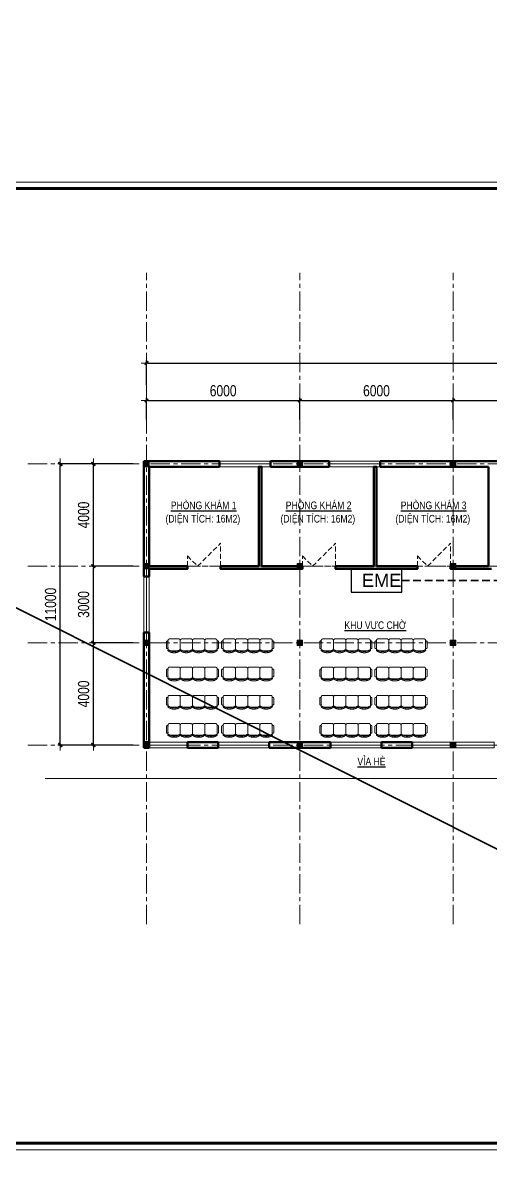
# Model space of a CAD drawing. Header units: millimetres. Extents: x 1109421 to 1726579, y -247837 to 144927.
# Drawn here: x 1305158 to 1323439, y -50294 to -5408 of the extents above; entities that cross this region are included whole.
import ezdxf
from ezdxf.enums import TextEntityAlignment as Align

# ---------------------------------------------------------------- set-up
doc = ezdxf.new("R2010")
doc.units = ezdxf.units.MM
doc.header["$LTSCALE"] = 600
doc.header["$MEASUREMENT"] = 0
for name, pattern in [('00_Hidden', [2.4, 1.6, -0.8]), ('CENTER', [2, 1.25, -0.25, 0.25, -0.25]), ('DASHED', [0.75, 0.5, -0.25])]:
    doc.linetypes.add(name, pattern=pattern)
doc.layers.get('0').update_dxf_attribs({"lineweight": 0})
doc.layers.get('Defpoints').update_dxf_attribs({"lineweight": 0})
for name, color, linetype, lineweight in [('cat1', 30, 'Continuous', 50), ('cot', 40, 'Continuous', 13), ('dim', 144, 'Continuous', 13), ('Khungten_LCDI', 7, 'Continuous', 25), ('LC Net thay', 7, 'Continuous', 25), ('LC Text1', 3, 'Continuous', 20), ('LC Text2', 7, 'Continuous', 25), ('Noi that', 35, 'Continuous', 9), ('PCCC - CHUA CHAY - ONG D80', 30, 'Continuous', 35), ('PCCC - EXIT - THIET BI', 5, 'Continuous', 30), ('PCCC-BAO CHAY - DAY', 3, 'DASHED', 35), ('thay1', 63, 'Continuous', 18), ('truc', 76, 'CENTER', 9)]:
    doc.layers.add(name, color=color, linetype=linetype, lineweight=lineweight)
doc.styles.add('chu theo TCVN', font='arial.ttf')
doc.styles.add('HOATBIF', font='hoatbif.shx', dxfattribs={"width": 0.8})
doc.styles.add('Khungten', font='VHAVAN.TTF', dxfattribs={"width": 0.9, "height": 5000})
doc.styles.add('T2', font='VHARIAL.TTF', dxfattribs={"width": 0.8})
doc.styles.add('Title', font='VHBLACK.TTF')
doc.dimstyles.new('1-200', dxfattribs={"dimscale": 200, "dimtxt": 2.5, "dimasz": 0.35, "dimexe": 0.5, "dimexo": 0, "dimgap": 0.8, "dimtad": 1, "dimdec": 0, "dimzin": 0, "dimdsep": 46, "dimtxsty": 'HOATBIF', "dimblk1": 'DOT', "dimblk2": 'DOT', "dimsah": 1, "dimcen": -1, "dimdle": 1, "dimclrd": 256, "dimclre": 256, "dimclrt": 4, "dimadec": 3, "dimazin": 2, "dimtfac": 0.333333, "dimtdec": 0, "dimtix": 1, "dimtmove": 2, "dimatfit": 3, "dimldrblk": 'DOT', "dimfxl": 1, "dimtvp": 0.833333, "dimtolj": 1, "dimtzin": 0, "dimarcsym": 0})

# ---------------------------------------------------------------- blocks, each defined once
blk = doc.blocks.new('DOT')
at = {"layer": 'dim'}
for p, q in [((-3, 0), (3, 0)), ((-1, -1), (1, 1))]:
    blk.add_line(p, q, dxfattribs=at)
blk.add_lwpolyline([(0.5, 1), (-1, -0.5), (-0.5, -1), (1, 0.5)], close=True, dxfattribs=at)
blk = doc.blocks.new('*D465')
at = {"layer": 'Defpoints', "color": 0, "transparency": 16777216}
for p in [(1307914, -29663), (1309475, -29663), (1309475, -33663)]:
    blk.add_point(p, dxfattribs=at)
at = {"layer": 'dim', "lineweight": -2, "transparency": 16777216}
for p, q in [((1309475, -29663), (1307814, -29663)), ((1307914, -33593), (1307914, -29733)), ((1309475, -33663), (1307814, -33663))]:
    blk.add_line(p, q, dxfattribs=at)
at = {"layer": 'dim', "lineweight": -2, "transparency": 16777216, "xscale": 70, "yscale": 70, "zscale": 70}
for p, rotation in [((1307914, -29663), 90), ((1307914, -33663), 270)]:
    blk.add_blockref('DOT', p, dxfattribs=dict(at, rotation=rotation))
at = {"layer": 'dim', "color": 4, "transparency": 16777216, "insert": (1307534, -31663), "char_height": 440, "attachment_point": 5, "rotation": 90, "style": 'HOATBIF'}
blk.add_mtext('\\A1;4000', dxfattribs=at)
blk = doc.blocks.new('_Dot')
at = {"color": 0, "linetype": 'ByBlock', "lineweight": -2}
blk.add_line((-0.5, 0), (-1, 0), dxfattribs=at)
at = {"color": 0, "linetype": 'ByBlock', "const_width": 0.5}
blk.add_lwpolyline([(-0.25, 0, 1), (0.25, 0, 1)], format="xyb", close=True, dxfattribs=at)
blk = doc.blocks.new('*D466')
at = {"layer": 'Defpoints', "color": 0, "transparency": 16777216}
for p in [(1307914, -26663), (1309475, -26663), (1309475, -29663)]:
    blk.add_point(p, dxfattribs=at)
at = {"layer": 'dim', "lineweight": -2, "transparency": 16777216}
for p, q in [((1309475, -26663), (1307814, -26663)), ((1307914, -29593), (1307914, -26733)), ((1309475, -29663), (1307814, -29663))]:
    blk.add_line(p, q, dxfattribs=at)
at = {"layer": 'dim', "lineweight": -2, "transparency": 16777216, "xscale": 70, "yscale": 70, "zscale": 70}
for p, rotation in [((1307914, -26663), 90), ((1307914, -29663), 270)]:
    blk.add_blockref('DOT', p, dxfattribs=dict(at, rotation=rotation))
at = {"layer": 'dim', "color": 4, "transparency": 16777216, "insert": (1307534, -28163), "char_height": 440, "attachment_point": 5, "rotation": 90, "style": 'HOATBIF'}
blk.add_mtext('\\A1;3000', dxfattribs=at)
blk = doc.blocks.new('*D467')
at = {"layer": 'Defpoints', "color": 0, "transparency": 16777216}
for p in [(1307914, -22663), (1309475, -22663), (1309475, -26663)]:
    blk.add_point(p, dxfattribs=at)
at = {"layer": 'dim', "lineweight": -2, "transparency": 16777216}
for p, q in [((1309475, -22663), (1307814, -22663)), ((1307914, -26593), (1307914, -22733)), ((1309475, -26663), (1307814, -26663))]:
    blk.add_line(p, q, dxfattribs=at)
at = {"layer": 'dim', "lineweight": -2, "transparency": 16777216, "xscale": 70, "yscale": 70, "zscale": 70}
for p, rotation in [((1307914, -22663), 90), ((1307914, -26663), 270)]:
    blk.add_blockref('DOT', p, dxfattribs=dict(at, rotation=rotation))
at = {"layer": 'dim', "color": 4, "transparency": 16777216, "insert": (1307534, -24663), "char_height": 440, "attachment_point": 5, "rotation": 90, "style": 'HOATBIF'}
blk.add_mtext('\\A1;4000', dxfattribs=at)
blk = doc.blocks.new('c330x450')
at = {"layer": 'cot', "ltscale": 2}
h = blk.add_hatch(color=256, dxfattribs=at)
h.dxf.hatch_style = 1
h.paths.add_polyline_path([(897343, 22412), (897563, 22412), (897563, 22632), (897343, 22632)])
blk.add_lwpolyline([(897343, 22412), (897563, 22412), (897563, 22632), (897343, 22632)], close=True, dxfattribs=at)
blk = doc.blocks.new('*D469')
at = {"layer": 'Defpoints', "color": 0, "transparency": 16777216}
for p in [(1352394, -18717), (1309994, -19574), (1352394, -20843)]:
    blk.add_point(p, dxfattribs=at)
at = {"layer": 'dim', "lineweight": -2, "transparency": 16777216}
for p, q in [((1309994, -19574), (1309994, -18617)), ((1310064, -18717), (1352324, -18717)), ((1352394, -20843), (1352394, -18617))]:
    blk.add_line(p, q, dxfattribs=at)
at = {"layer": 'dim', "lineweight": -2, "transparency": 16777216, "xscale": 70, "yscale": 70, "zscale": 70, "rotation": 180}
blk.add_blockref('DOT', (1309994, -18717), dxfattribs=at)
at = {"layer": 'dim', "lineweight": -2, "transparency": 16777216, "xscale": 70, "yscale": 70, "zscale": 70}
blk.add_blockref('DOT', (1352394, -18717), dxfattribs=at)
at = {"layer": 'dim', "color": 4, "transparency": 16777216, "insert": (1331194, -18337), "char_height": 440, "attachment_point": 5, "style": 'HOATBIF'}
blk.add_mtext('\\A1;42400', dxfattribs=at)
blk = doc.blocks.new('*D470')
at = {"layer": 'Defpoints', "color": 0, "transparency": 16777216}
for p in [(1315994, -20182), (1309994, -20922), (1315994, -20922)]:
    blk.add_point(p, dxfattribs=at)
at = {"layer": 'dim', "lineweight": -2, "transparency": 16777216}
for p, q in [((1309994, -20922), (1309994, -20082)), ((1310064, -20182), (1315924, -20182)), ((1315994, -20922), (1315994, -20082))]:
    blk.add_line(p, q, dxfattribs=at)
at = {"layer": 'dim', "lineweight": -2, "transparency": 16777216, "xscale": 70, "yscale": 70, "zscale": 70, "rotation": 180}
blk.add_blockref('DOT', (1309994, -20182), dxfattribs=at)
at = {"layer": 'dim', "lineweight": -2, "transparency": 16777216, "xscale": 70, "yscale": 70, "zscale": 70}
blk.add_blockref('DOT', (1315994, -20182), dxfattribs=at)
at = {"layer": 'dim', "color": 4, "transparency": 16777216, "insert": (1312994, -19802), "char_height": 440, "attachment_point": 5, "style": 'HOATBIF'}
blk.add_mtext('\\A1;6000', dxfattribs=at)
blk = doc.blocks.new('*D471')
at = {"layer": 'Defpoints', "color": 0, "transparency": 16777216}
for p in [(1321994, -20182), (1315994, -20922), (1321994, -20922)]:
    blk.add_point(p, dxfattribs=at)
at = {"layer": 'dim', "lineweight": -2, "transparency": 16777216}
for p, q in [((1315994, -20922), (1315994, -20082)), ((1316064, -20182), (1321924, -20182)), ((1321994, -20922), (1321994, -20082))]:
    blk.add_line(p, q, dxfattribs=at)
at = {"layer": 'dim', "lineweight": -2, "transparency": 16777216, "xscale": 70, "yscale": 70, "zscale": 70, "rotation": 180}
blk.add_blockref('DOT', (1315994, -20182), dxfattribs=at)
at = {"layer": 'dim', "lineweight": -2, "transparency": 16777216, "xscale": 70, "yscale": 70, "zscale": 70}
blk.add_blockref('DOT', (1321994, -20182), dxfattribs=at)
at = {"layer": 'dim', "color": 4, "transparency": 16777216, "insert": (1318994, -19802), "char_height": 440, "attachment_point": 5, "style": 'HOATBIF'}
blk.add_mtext('\\A1;6000', dxfattribs=at)
blk = doc.blocks.new('*D472')
at = {"layer": 'Defpoints', "color": 0, "transparency": 16777216}
for p in [(1327994, -20182), (1321994, -20922), (1327994, -20922)]:
    blk.add_point(p, dxfattribs=at)
at = {"layer": 'dim', "lineweight": -2, "transparency": 16777216}
for p, q in [((1321994, -20922), (1321994, -20082)), ((1322064, -20182), (1327924, -20182)), ((1327994, -20922), (1327994, -20082))]:
    blk.add_line(p, q, dxfattribs=at)
at = {"layer": 'dim', "lineweight": -2, "transparency": 16777216, "xscale": 70, "yscale": 70, "zscale": 70, "rotation": 180}
blk.add_blockref('DOT', (1321994, -20182), dxfattribs=at)
at = {"layer": 'dim', "lineweight": -2, "transparency": 16777216, "xscale": 70, "yscale": 70, "zscale": 70}
blk.add_blockref('DOT', (1327994, -20182), dxfattribs=at)
at = {"layer": 'dim', "color": 4, "transparency": 16777216, "insert": (1324994, -19802), "char_height": 440, "attachment_point": 5, "style": 'HOATBIF'}
blk.add_mtext('\\A1;6000', dxfattribs=at)
blk = doc.blocks.new('*D477')
at = {"layer": 'Defpoints', "color": 0, "transparency": 16777216}
for p in [(1306621, -22663), (1309475, -22663), (1309475, -33663)]:
    blk.add_point(p, dxfattribs=at)
at = {"layer": 'dim', "lineweight": -2, "transparency": 16777216}
for p, q in [((1309475, -22663), (1306521, -22663)), ((1306621, -33593), (1306621, -22733)), ((1309475, -33663), (1306521, -33663))]:
    blk.add_line(p, q, dxfattribs=at)
at = {"layer": 'dim', "lineweight": -2, "transparency": 16777216, "xscale": 70, "yscale": 70, "zscale": 70}
for p, rotation in [((1306621, -22663), 90), ((1306621, -33663), 270)]:
    blk.add_blockref('DOT', p, dxfattribs=dict(at, rotation=rotation))
at = {"layer": 'dim', "color": 4, "transparency": 16777216, "insert": (1306241, -28163), "char_height": 440, "attachment_point": 5, "rotation": 90, "style": 'HOATBIF'}
blk.add_mtext('\\A1;11000', dxfattribs=at)
blk = doc.blocks.new('d1300')
at = {"layer": 'Noi that', "linetype": '00_Hidden', "ltscale": 0.2}
for p, q in [((898202, 20687), (899102, 21587)), ((899102, 20687), (899102, 21587)), ((897802, 20687), (897802, 21087)), ((897802, 21087), (898202, 20687)), ((897802, 20687), (899102, 20687))]:
    blk.add_line(p, q, dxfattribs=at)
blk = doc.blocks.new('dfdfdffđ')
at = {"layer": 'Noi that', "linetype": '00_Hidden'}
for p, q in [((954257, -6273), (954257, -6613)), ((954677, -6213), (954317, -6213)), ((954737, -6613), (954737, -6273)), ((954737, -6613), (954737, -6273)), ((954797, -6213), (955157, -6213)), ((955217, -6273), (955217, -6613)), ((955217, -6273), (955217, -6613)), ((955637, -6213), (955277, -6213)), ((955697, -6613), (955697, -6273)), ((955697, -6613), (955697, -6273)), ((955757, -6213), (956117, -6213)), ((956177, -6273), (956177, -6613)), ((954197, -6316), (954197, -6571)), ((954348, -6673), (954646, -6673)), ((955126, -6673), (954828, -6673)), ((955308, -6673), (955606, -6673)), ((956086, -6673), (955788, -6673)), ((956237, -6316), (956237, -6571))]:
    blk.add_line(p, q, dxfattribs=at)
for centre, radius, start, end in [((954317, -6273), 60, 90, 180), ((954677, -6273), 60, 0, 90), ((954797, -6273), 60, 90, 180), ((955157, -6273), 60, 0, 90), ((955277, -6273), 60, 90, 180), ((955637, -6273), 60, 0, 90), ((955757, -6273), 60, 90, 180), ((956117, -6273), 60, 0, 90), ((954227, -6324), 31.2, 343.7398, 196.2602), ((954227, -6562), 31.2, 163.7398, 16.2602), ((954275, -6660), 21.9, 57.9726, 216.6901), ((954317, -6613), 60, 180, 207.5844), ((954497, -6353), 400, 233.1301, 306.8699), ((954497, -6310), 393, 237.5758, 302.4242), ((954720, -6660), 21.9, 323.3099, 122.0274), ((954677, -6613), 60, 332.4156, 0), ((954755, -6660), 21.9, 57.9726, 216.6901), ((954797, -6613), 60, 180, 207.5844), ((954977, -6353), 400, 233.1301, 306.8699), ((954977, -6310), 393, 237.5758, 302.4242), ((955200, -6660), 21.9, 323.3099, 122.0274), ((955157, -6613), 60, 332.4156, 0), ((955235, -6660), 21.9, 57.9726, 216.6901), ((955277, -6613), 60, 180, 207.5844), ((955457, -6353), 400, 233.1301, 306.8699), ((955457, -6310), 393, 237.5758, 302.4242), ((955680, -6660), 21.9, 323.3099, 122.0274), ((955637, -6613), 60, 332.4156, 0), ((955715, -6660), 21.9, 57.9726, 216.6901), ((955757, -6613), 60, 180, 207.5844), ((955937, -6353), 400, 233.1301, 306.8699), ((955937, -6310), 393, 237.5758, 302.4242), ((956160, -6660), 21.9, 323.3099, 122.0274), ((956117, -6613), 60, 332.4156, 0), ((956207, -6324), 31.2, 343.7398, 196.2602), ((956207, -6562), 31.2, 163.7398, 16.2602)]:
    blk.add_arc(centre, radius, start, end, dxfattribs=at)
blk = doc.blocks.new('lcdi fix')
at = {"layer": 'Defpoints', "lineweight": 0}
blk.add_lwpolyline([(-1200, -14850), (-1200, 14850), (40800, 14850), (40800, -14850)], close=True, dxfattribs=at)
at = {"layer": 'Khungten_LCDI', "color": 5, "lineweight": 60}
blk.add_lwpolyline([(0, -14650), (0, 14650), (40600, 14650), (40600, -14650)], close=True, dxfattribs=at)
at = {"color": 7, "style": 'Khungten', "width": 0.8}
for tag, p in [('REVISION', (39499, -10746)), ('NGAYHT', (39546, -11609))]:
    blk.add_attdef(tag, text='', height=200, dxfattribs=at).set_placement(p, align=Align.CENTER)
at = {"layer": 'LC Text1', "style": 'Title', "width": 1.485915}
for tag, p, p2 in [('TENBANVE1', (36913, -8886), (40339, -8886)), ('TENBANVE2', (36913, -9562), (40339, -9562))]:
    blk.add_attdef(tag, text='', height=250, dxfattribs=at).set_placement(p, p2, align=Align.FIT)
at = {"layer": 'LC Text1', "style": 'Title', "width": 0.7}
blk.add_attdef('SOBANVE', text='', height=250, dxfattribs=at).set_placement((39562, -13896), align=Align.CENTER)

msp = doc.modelspace()

# ---------------------------------------------------------------- linework, layer by layer
at = {"layer": 'cat1'}
for p, q in [((1309884.3, -27063.3), (1309884.3, -22553.3)), ((1309884.3, -22553.3), (1312849.3, -22553.3)), ((1310104.3, -22773.3), (1312849.3, -22773.3)), ((1310104.3, -26663.3), (1310104.3, -22773.3)), ((1312849.3, -22553.3), (1312849.3, -22773.3)), ((1314849.3, -22553.3), (1314849.3, -22773.3)), ((1314849.3, -22553.3), (1315884.3, -22553.3)), ((1314849.3, -22773.3), (1315884.3, -22773.3)), ((1315884.3, -22553.3), (1316104.3, -22553.3)), ((1315884.3, -22773.3), (1316104.3, -22773.3)), ((1316104.3, -22553.3), (1317139.3, -22553.3)), ((1316104.3, -22773.3), (1317139.3, -22773.3)), ((1317139.3, -22553.3), (1317139.3, -22773.3)), ((1319139.2, -22553.3), (1324849.3, -22553.3)), ((1319139.2, -22553.3), (1319139.2, -22773.3)), ((1319139.2, -22773.3), (1323384.3, -22773.3)), ((1310104.3, -27063.3), (1310104.3, -26773.3)), ((1309884.3, -27063.3), (1310104.3, -27063.3)), ((1309884.3, -33773.3), (1309884.3, -29263.3)), ((1309884.3, -29263.3), (1310104.3, -29263.3)), ((1310104.3, -33773.3), (1310104.3, -29263.3)), ((1309884.3, -33553.3), (1310104.3, -33553.3)), ((1311604.3, -33553.3), (1311604.3, -33773.3)), ((1311604.3, -33553.3), (1312799.3, -33553.3)), ((1312799.3, -33553.3), (1312799.3, -33773.3)), ((1314799.3, -33553.3), (1314799.3, -33773.3)), ((1314799.3, -33553.3), (1317189.3, -33553.3)), ((1317189.3, -33553.3), (1317189.3, -33773.3)), ((1319189.3, -33553.3), (1319189.3, -33773.3)), ((1319189.3, -33553.3), (1320384.3, -33553.3)), ((1320384.3, -33773.3), (1320384.3, -33553.3)), ((1310104.3, -33773.3), (1309884.3, -33773.3)), ((1311604.3, -33773.3), (1312799.3, -33773.3)), ((1314799.3, -33773.3), (1317189.3, -33773.3)), ((1319189.3, -33773.3), (1320384.3, -33773.3))]:
    msp.add_line(p, q, dxfattribs=at)
for points in [[(1314384.3, -26663.3), (1314384.3, -22773.3), (1314494.3, -22773.3), (1314494.3, -26663.3)], [(1318884.3, -26663.3), (1318884.3, -22773.3), (1318994.3, -22773.3), (1318994.3, -26663.3)], [(1323384.3, -26663.3), (1323384.3, -22773.3)], [(1310104.3, -26663.3), (1311594.3, -26663.3), (1311594.3, -26773.3), (1310104.3, -26773.3)], [(1314384.3, -26773.3), (1312894.3, -26773.3), (1312894.3, -26663.3), (1314384.3, -26663.3)], [(1314494.3, -26773.3), (1314384.3, -26773.3)], [(1314494.3, -26663.3), (1316094.3, -26663.3), (1316094.3, -26773.3), (1314494.3, -26773.3)], [(1318884.3, -26773.3), (1317394.3, -26773.3), (1317394.3, -26663.3), (1318884.3, -26663.3)], [(1318994.3, -26773.3), (1318884.3, -26773.3)], [(1318994.3, -26663.3), (1320594.3, -26663.3), (1320594.3, -26773.3), (1318994.3, -26773.3)], [(1323384.3, -26773.3), (1321894.3, -26773.3), (1321894.3, -26663.3), (1323384.3, -26663.3)], [(1323494.3, -26773.3), (1323384.3, -26773.3)]]:
    msp.add_lwpolyline(points, dxfattribs=at)
at = {"layer": 'PCCC - CHUA CHAY - ONG D80'}
msp.add_lwpolyline([(1409337.3, -80686.3), (1115785.6, 66576.1)], dxfattribs=at)
at = {"layer": 'PCCC - EXIT - THIET BI', "ltscale": 0.2}
msp.add_line((1318003, -27684.5), (1319985.5, -27684.5), dxfattribs=at)
msp.add_lwpolyline([(1318003, -26773.3), (1318003, -27684.5), (1319985.5, -27684.5), (1319985.5, -26773.3)], close=True, dxfattribs=at)
at = {"layer": 'PCCC-BAO CHAY - DAY'}
msp.add_line((1319985.5, -27228.9), (1338896.9, -27228.9), dxfattribs=at)
at = {"layer": 'thay1'}
for p, q in [((1312849.3, -22663.3), (1314849.3, -22663.3)), ((1319139.2, -22663.3), (1317139.3, -22663.3)), ((1311604.3, -33663.3), (1310104.3, -33663.3)), ((1312799.3, -33663.3), (1314799.3, -33663.3)), ((1319189.3, -33663.3), (1317189.3, -33663.3)), ((1320384.3, -33663.3), (1321884.3, -33663.3)), ((1323604.3, -33663.3), (1322104.3, -33663.3)), ((1347694.3, -34973.3), (1306026.3, -34973.3))]:
    msp.add_line(p, q, dxfattribs=at)
for points in [[(1312849.3, -22773.3), (1314849.3, -22773.3), (1314849.3, -22553.3), (1312849.3, -22553.3)], [(1319139.2, -22773.3), (1317139.3, -22773.3), (1317139.3, -22553.3), (1319139.2, -22553.3)], [(1309884.3, -27063.3), (1310104.3, -27063.3), (1310104.3, -29263.3), (1309884.3, -29263.3)], [(1309994.3, -29263.3), (1309994.3, -29263.3), (1309994.3, -27063.3), (1309994.3, -27063.3)], [(1310104.3, -33553.3), (1311604.3, -33553.3), (1311604.3, -33773.3), (1310104.3, -33773.3)], [(1312799.3, -33773.3), (1314799.3, -33773.3), (1314799.3, -33553.3), (1312799.3, -33553.3)], [(1319189.3, -33773.3), (1317189.3, -33773.3), (1317189.3, -33553.3), (1319189.3, -33553.3)], [(1320384.3, -33773.3), (1321884.3, -33773.3), (1321884.3, -33553.3), (1320384.3, -33553.3)], [(1323604.3, -33773.3), (1322104.3, -33773.3), (1322104.3, -33553.3), (1323604.3, -33553.3)]]:
    msp.add_lwpolyline(points, close=True, dxfattribs=at)
at = {"layer": 'truc'}
for p, q in [((1309994.3, -40669.1), (1309994.3, -15187.2)), ((1315994.3, -40669.1), (1315994.3, -15187.2)), ((1321994.3, -40669.1), (1321994.3, -15187.2)), ((1305353.4, -22663.3), (1355089.3, -22663.3)), ((1305353.4, -26663.3), (1355089.3, -26663.3)), ((1305353.4, -29663.3), (1355089.3, -29663.3)), ((1305353.4, -33663.3), (1355089.3, -33663.3))]:
    msp.add_line(p, q, dxfattribs=at)

# ---------------------------------------------------------------- block references
at = {"layer": 'cat1'}
for name, p in [('c330x450', (412541, -45185.1)), ('c330x450', (418541, -45185.1)), ('c330x450', (424541, -45185.1)), ('d1300', (413791.9, -47350.4)), ('d1300', (418291.9, -47350.4)), ('d1300', (422791.9, -47350.4)), ('c330x450', (412541, -49185.1)), ('c330x450', (418541, -49185.1)), ('c330x450', (424541, -49185.1)), ('c330x450', (412541, -52185.1)), ('dfdfdffđ', (356577.9, -23298.2)), ('dfdfdffđ', (358738, -23298.2)), ('c330x450', (418541, -52185.1)), ('dfdfdffđ', (362577.9, -23298.2)), ('dfdfdffđ', (364738, -23298.2)), ('c330x450', (424541, -52185.1)), ('dfdfdffđ', (356577.9, -24401.6)), ('dfdfdffđ', (358738, -24401.6)), ('dfdfdffđ', (362577.9, -24401.6)), ('dfdfdffđ', (364738, -24401.6)), ('dfdfdffđ', (356577.9, -25505.1)), ('dfdfdffđ', (358738, -25505.1)), ('dfdfdffđ', (362577.9, -25505.1)), ('dfdfdffđ', (364738, -25505.1)), ('dfdfdffđ', (356577.9, -26608.5)), ('dfdfdffđ', (358738, -26608.5)), ('dfdfdffđ', (362577.9, -26608.5)), ('dfdfdffđ', (364738, -26608.5))]:
    msp.add_blockref(name, p, dxfattribs=at)
at = {"layer": 'cat1', "xscale": -1, "rotation": 180}
for p in [(412541, -11141.4), (418541, -11141.4), (424541, -11141.4)]:
    msp.add_blockref('c330x450', p, dxfattribs=at)
at = {"layer": 'LC Net thay', "xscale": 1.275, "yscale": 1.275, "zscale": 1.275}
msp.add_blockref('lcdi fix', (1304644.9, -30565.4), dxfattribs=at)

# ---------------------------------------------------------------- texts
at = {"layer": 'LC Text2', "style": 'T2', "width": 0.8}
for s, p in [('%%Uphßng kh¸m 1', (1310944.5, -24434.8)), ('%%Uphßng kh¸m 2', (1315444.5, -24434.8)), ('%%Uphßng kh¸m 3', (1319944.5, -24434.8)), ('(diÖn tÝch: 16m2)', (1310736.8, -24958.1)), ('(diÖn tÝch: 16m2)', (1315236.8, -24958.1)), ('(diÖn tÝch: 16m2)', (1319736.8, -24958.1)), ('%%Ukhu vùc chê', (1317740.4, -29125.2)), ('%%UvØa hÌ', (1318248, -34456.9))]:
    msp.add_text(s, height=300, dxfattribs=at).set_placement(p)
at = {"layer": 'PCCC - EXIT - THIET BI', "ltscale": 0.2, "style": 'chu theo TCVN'}
msp.add_text('EME', height=512.58, dxfattribs=at).set_placement((1318421, -27475.8))
msp.add_text('EME', height=512.58, dxfattribs=at).set_placement((1318421, -27475.8))

# ---------------------------------------------------------------- dimensions: what is measured, and where the dimension line sits
at = {"layer": 'dim'}
for base, p1, p2, picture, middle in [((1352394.3, -18716.9), (1309994.3, -19573.6), (1352394.3, -20842.6), '*D469', (1331194.3, -18336.9)), ((1315994.3, -20182.2), (1309994.3, -20921.8), (1315994.3, -20921.8), '*D470', (1312994.3, -19802.2)), ((1321994.3, -20182.2), (1315994.3, -20921.8), (1321994.3, -20921.8), '*D471', (1318994.3, -19802.2)), ((1327994.3, -20182.2), (1321994.3, -20921.8), (1327994.3, -20921.8), '*D472', (1324994.3, -19802.2))]:
    dim = msp.add_linear_dim(base=base, p1=p1, p2=p2, dimstyle='1-200', override={"dimtxt": 2.2}, dxfattribs=at)
    dim.commit()
    dim.dimension.update_dxf_attribs({"geometry": picture, "text_midpoint": middle})
for base, p1, p2, picture, middle in [((1306621.4, -22663.3), (1309475.1, -33663.3), (1309475.1, -22663.3), '*D477', (1306241.4, -28163.3)), ((1307913.7, -22663.3), (1309475.1, -26663.3), (1309475.1, -22663.3), '*D467', (1307533.7, -24663.3)), ((1307913.7, -26663.3), (1309475.1, -29663.3), (1309475.1, -26663.3), '*D466', (1307533.7, -28163.3)), ((1307913.7, -29663.3), (1309475.1, -33663.3), (1309475.1, -29663.3), '*D465', (1307533.7, -31663.3))]:
    dim = msp.add_linear_dim(base=base, p1=p1, p2=p2, angle=90, dimstyle='1-200', override={"dimtxt": 2.2}, dxfattribs=at)
    dim.commit()
    dim.dimension.update_dxf_attribs({"geometry": picture, "text_midpoint": middle})

doc.saveas('drawing.dxf')
